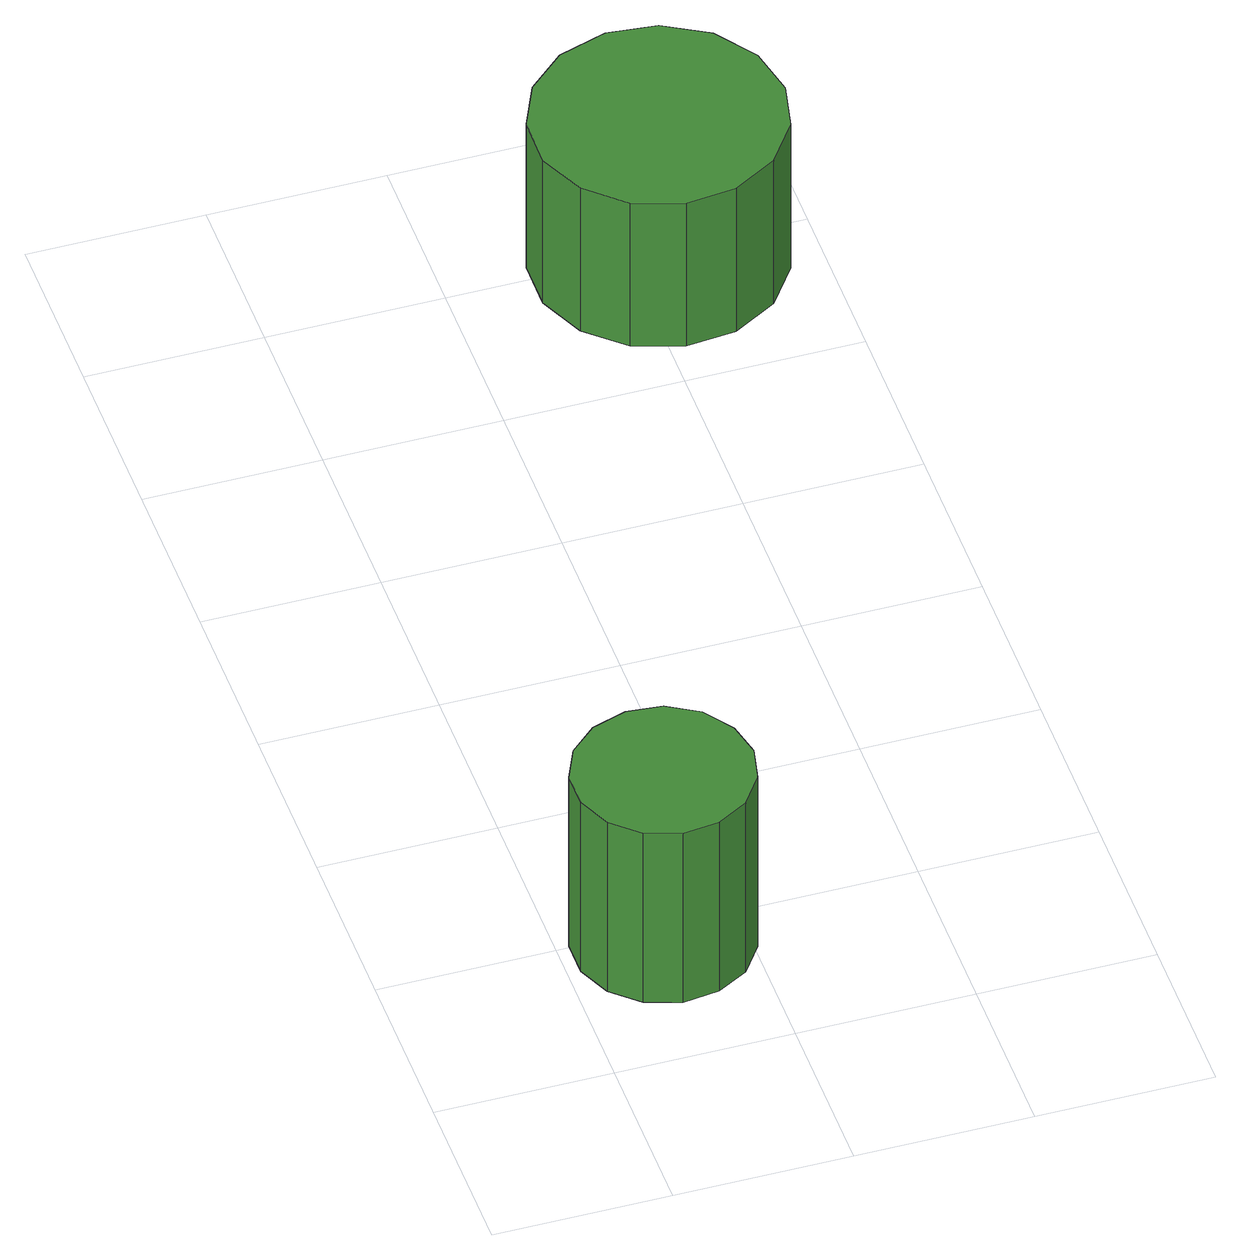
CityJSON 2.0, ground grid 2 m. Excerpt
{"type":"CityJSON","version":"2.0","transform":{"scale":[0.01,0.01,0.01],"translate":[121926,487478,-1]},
"CityObjects":{
"tree1":{"type":"SolitaryVegetationObject","attributes":{"function":"something"},"geometry":[{"type":"MultiSurface","lod":"1","boundaries":[[[0,1,2,3,4,5,6,7,8,9,10,11,12,13,14]],[[15,16,17,18,19,20,21,22,23,24,25,26,27,28,29]],[[0,29,28,1]],[[1,28,27,2]],[[2,27,26,3]],[[3,26,25,4]],[[4,25,24,5]],[[5,24,23,6]],[[6,23,22,7]],[[7,22,21,8]],[[8,21,20,9]],[[9,20,19,10]],[[10,19,18,11]],[[11,18,17,12]],[[12,17,16,13]],[[13,16,15,14]],[[14,15,29,0]]]}]},
"tree2":{"type":"SolitaryVegetationObject","attributes":{"function":"something"},"geometry":[{"type":"MultiSurface","lod":"1","boundaries":[[[30,31,32,33,34,35,36,37,38,39,40,41,42,43,44]],[[45,46,47,48,49,50,51,52,53,54,55,56,57,58,59]],[[30,59,58,31]],[[31,58,57,32]],[[32,57,56,33]],[[33,56,55,34]],[[34,55,54,35]],[[35,54,53,36]],[[36,53,52,37]],[[37,52,51,38]],[[38,51,50,39]],[[39,50,49,40]],[[40,49,48,41]],[[41,48,47,42]],[[42,47,46,43]],[[43,46,45,44]],[[44,45,59,30]]]}]}
},
"vertices":[
[212,180,314],[203,220,314],[179,254,314],[143,275,314],[102,279,314],[62,266,314],[31,238,314],[14,200,314],[14,159,314],[31,121,314],[62,93,314],[102,80,314],[143,85,314],[179,105,314],[203,139,314],[203,139,73],[179,105,73],[143,85,73],[102,80,73],[62,93,73],[31,121,73],[14,159,73],[14,200,73],[31,238,73],[62,266,73],[102,279,73],[143,275,73],[179,254,73],[203,220,73],[212,180,73],
[572,1190,275],[560,1247,275],[526,1294,275],[475,1323,275],[418,1329,275],[362,1311,275],[319,1272,275],[295,1219,275],[295,1161,275],[319,1108,275],[362,1069,275],[418,1051,275],[475,1057,275],[526,1086,275],[560,1133,275],[560,1133,71],[526,1086,71],[475,1057,71],[418,1051,71],[362,1069,71],[319,1108,71],[295,1161,71],[295,1219,71],[319,1272,71],[362,1311,71],[418,1329,71],[475,1323,71],[526,1294,71],[560,1247,71],[572,1190,71]
]}
